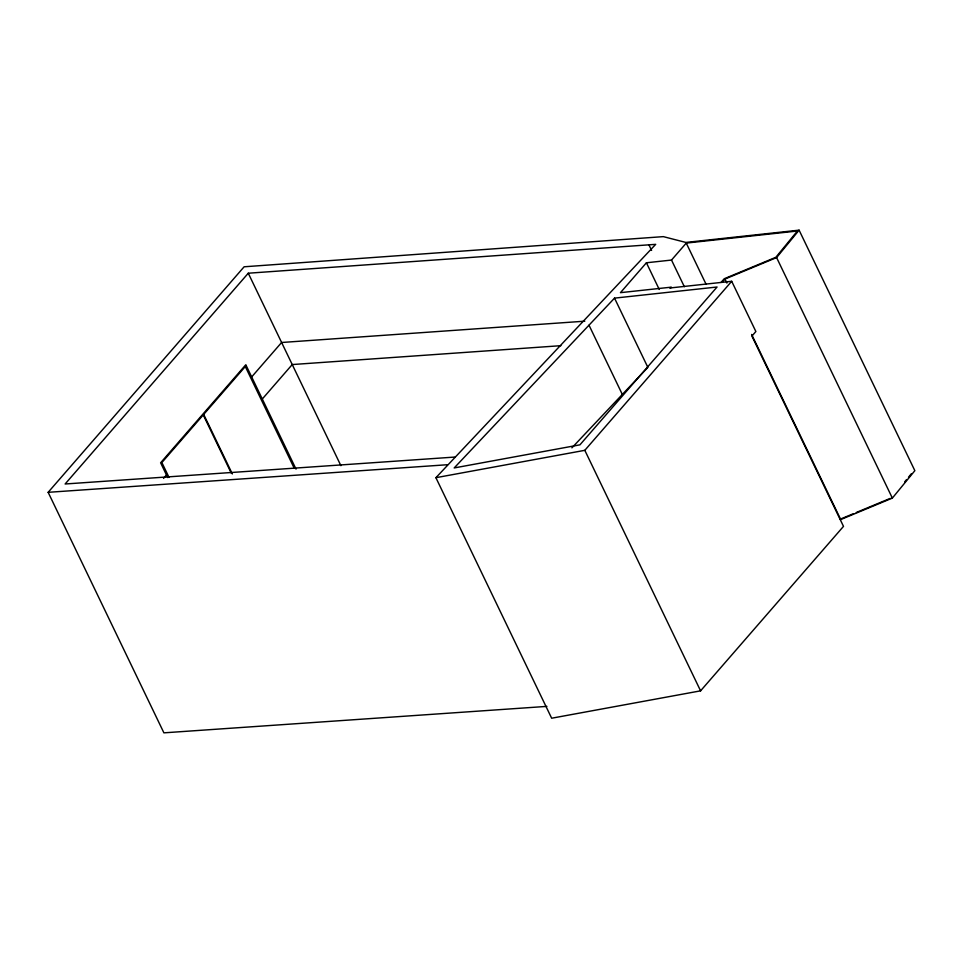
<?xml version="1.0" encoding="UTF-8"?>
<svg xmlns="http://www.w3.org/2000/svg" width="963" height="963" viewBox="0 0 963 963"><rect width="100%" height="100%" fill="white"/><g stroke="black" fill="none" stroke-linecap="round" stroke-linejoin="round"><path stroke-width="1.44" d="M722.106 282.328L724.958 279.041L776.599 257.578L799.097 230.157L914.85 470.678L892.352 498.1L840.723 519.563L751.622 334.438M904.714 481.837L906.592 479.55M908.47 477.263L911.275 473.832M546.912 706.385L163.903 732.843L48.15 492.322L244.121 266.787L663.338 236.633L685.849 242.435L799.097 230.157M669.61 288.021L731.699 281.292L755.871 331.525L751.91 336.087L843.492 526.376L700.583 690.844L551.655 718.217L435.902 477.696L655.695 244.349L248.273 273.215L65.123 483.992L454.801 457.064M246.179 365.519L161.868 462.541L169.031 477.431M163.529 478.382L166.479 474.976M251.668 376.942L281.605 342.491L584.806 321.185M262.297 399.007L292.234 364.556L560.899 345.681M721.022 282.448L724.236 278.752L775.841 257.302L797.4 231.024L686.258 243.085L671.512 260.058L646.414 262.779L620.449 292.668L671.355 287.155L670.693 287.913M435.902 477.696L584.818 450.323L731.699 281.292M614.526 298.133L454.187 467.946L579.931 444.834L717.062 287.01L614.526 298.133L647.87 367.397L571.902 447.843M839.989 519.274L853.579 513.628M856.288 512.497L890.245 498.389M48.15 492.322L447.578 464.72M776.599 257.578L892.352 498.1M724.958 279.041L726.921 283.086M686.258 243.085L706.132 284.374M671.512 260.058L684.332 286.697M649.026 245.071L651.59 250.392M646.414 262.779L659.234 289.418M588.995 325.181L622.327 394.445M584.818 450.323L700.583 690.844M248.273 273.215L340.902 465.683M296.038 469.125L245.806 364.76L160.616 462.794L167.731 477.576M245.288 366.53L294.136 468.018M203.687 414.415L232.348 473.952M203.253 414.921L231.252 473.11"/></g></svg>
